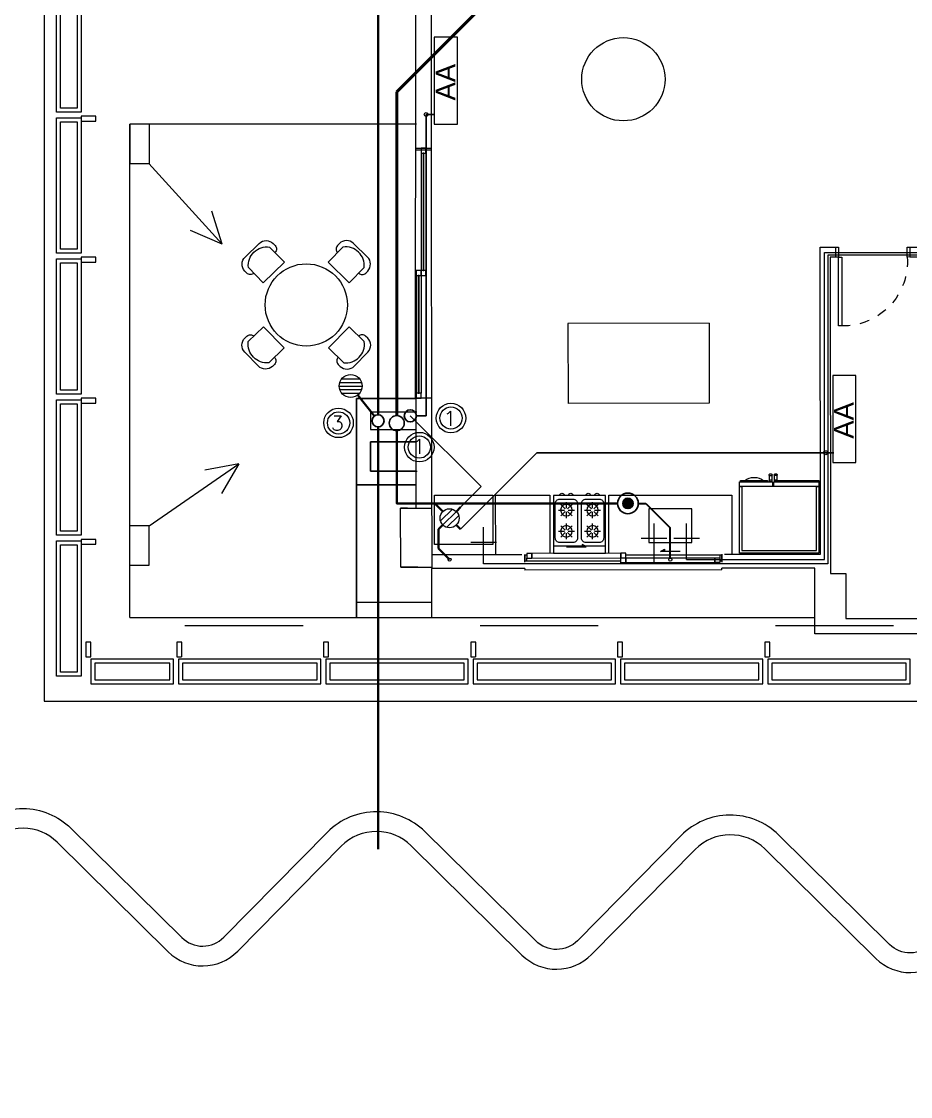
# Model space of a CAD drawing. Header units: millimetres. Extents: x 539 to 842, y -453 to -96.
# Drawn here: x 791.95 to 800.99, y -365.39 to -354.46 of the extents above; entities that cross this region are included whole.
import ezdxf

# ---------------------------------------------------------------- set-up
doc = ezdxf.new("R2010")
doc.units = ezdxf.units.MM
doc.header["$LTSCALE"] = 0.1
for name, pattern in [('ACAD_ISO02W100', [15, 12, -3]), ('ACAD_ISO03W100', [30, 12, -18]), ('CONTINUA', [0]), ('Trazo', [0.00635, 0.003175, -0.003175])]:
    doc.linetypes.add(name, pattern=pattern)
doc.layers.get('0').update_dxf_attribs({"lineweight": 5})
for name, color, linetype, lineweight in [('00-Agua Caliente', 1, 'Continuous', 20), ('00-Agua Fria', 5, 'ACAD_ISO02W100', 20), ('A-DOOR', 7, 'Continuous', 5), ('A-GENM', 7, 'Continuous', 5), ('A-GLAZ', 7, 'Continuous', 5), ('A-GLAZ-CURT', 7, 'Continuous', 5), ('A-GLAZ-CWMG', 7, 'Continuous', 5), ('A-GLAZ-SILL', 7, 'Continuous', 5), ('A-WALL', 7, 'Continuous', 5), ('Arq-Equipamiento', 250, 'Continuous', 5), ('CORDON H NUEVO', 251, 'Continuous', 5), ('MUEBLES', 250, 'Continuous', 5)]:
    doc.layers.add(name, color=color, linetype=linetype, lineweight=lineweight)
for name, color, linetype in [('00-Pluvial', 40, 'Continuous'), ('00-Secundario', 24, 'Continuous'), ('00-Ventilacion', 3, 'Continuous'), ('Secundario', 24, 'Continuous'), ('Textos', 7, 'Continuous')]:
    doc.layers.add(name, color=color, linetype=linetype)
doc.layers.add('00-Primario', color=7, linetype='Continuous', true_color=0xff2400)
doc.layers.add('A-DOOR-HDLN', color=5, linetype='Trazo', lineweight=5, true_color=0x0000ff)
doc.styles.add('Romans', font='romans.shx')
doc.styles.get("Standard").update_dxf_attribs({"font": 'arial.ttf'})

# ---------------------------------------------------------------- blocks, each defined once
blk = doc.blocks.new('Windows_Opening-Slide_UFME_Fenetre_Coulissante_2V - 1_20 x 2_00-2724253-1-TORRE-ARQ-PB')
at = {"layer": 'A-GLAZ', "color": 8, "lineweight": 25}
for p, q in [((-0.418, 0.123), (-0.418, 0.1)), ((-0.378, 0.1), (-0.418, 0.123)), ((0.577, 0.148), (0.377, 0.148)), ((-1, 0.072), (-1, -0.008)), ((-1, 0.063), (-0.98, 0.063)), ((-1, 0.005), (-1, 0.063)), ((-0.98, 0.005), (-1, 0.005)), ((-0.98, 0.063), (-0.98, 0.034)), ((-0.98, 0.034), (-0.98, -0.014)), ((-0.93, 0.034), (-0.98, 0.034)), ((-0.025, 0.034), (-0.93, 0.034)), ((-0.93, 0.034), (-0.93, -0.014)), ((-0.93, -0.014), (-0.93, 0.034)), ((-0.578, 0.1), (-0.378, 0.1)), ((-0.025, 0.082), (0.025, 0.082)), ((-0.025, 0.034), (-0.025, 0.082)), ((-0.025, -0.014), (-0.025, 0.034)), ((0.025, 0.034), (-0.025, 0.034)), ((-0.025, 0.034), (-0.025, -0.014)), ((0.025, 0.034), (-0.025, 0.034)), ((0.025, 0.034), (0.025, 0.082)), ((0.025, 0.082), (0.93, 0.082)), ((0.025, 0.082), (0.025, 0.034)), ((0.025, -0.014), (0.025, 0.034)), ((0.93, 0.034), (0.025, 0.034)), ((0.93, 0.082), (0.93, 0.034)), ((0.93, 0.082), (0.98, 0.082)), ((0.93, 0.034), (0.93, 0.082)), ((0.98, 0.034), (0.93, 0.034)), ((0.98, 0.082), (0.98, 0.034)), ((0.98, 0.063), (1, 0.063)), ((0.98, 0.005), (0.98, 0.034)), ((1, 0.005), (0.98, 0.005)), ((1, -0.008), (1, 0.072)), ((1, 0.063), (1, 0.005)), ((-0.98, -0.014), (-0.93, -0.014)), ((-0.93, -0.014), (-0.025, -0.014)), ((-0.025, -0.014), (0.025, -0.014))]:
    blk.add_line(p, q, dxfattribs=at)
at = {"layer": 'A-GLAZ', "lineweight": 25}
for p, q in [((0.377, 0.148), (0.417, 0.171)), ((0.417, 0.171), (0.417, 0.148))]:
    blk.add_line(p, q, dxfattribs=at)
at = {"layer": 'A-GLAZ', "color": 8}
for p, q in [((-0.98, 0.063), (-0.025, 0.063)), ((0.98, 0.005), (0.025, 0.005))]:
    blk.add_line(p, q, dxfattribs=at)
at = {"layer": 'A-GLAZ-SILL', "color": 8}
for p, q in [((-1, -0.088), (-1, -0.072)), ((-1, -0.088), (1, -0.088)), ((1, -0.072), (1, -0.088))]:
    blk.add_line(p, q, dxfattribs=at)
blk = doc.blocks.new('Family5 - Puerta OPBLAK - Dormitorio-2880729-1-TORRE-ARQ-PB')
at = {"layer": 'A-DOOR', "color": 8, "lineweight": 25}
for p, q in [((-0.35, 0.05), (-0.375, 0.05)), ((-0.375, 0.05), (-0.375, -0.05)), ((-0.35, -0.05), (-0.35, 0.05)), ((0.375, 0.05), (0.35, 0.05)), ((0.35, 0.05), (0.35, -0.05)), ((0.375, -0.05), (0.375, 0.05)), ((-0.375, -0.05), (-0.35, -0.05)), ((0.35, -0.05), (0.315, -0.05)), ((0.315, -0.05), (0.315, -0.75)), ((0.35, -0.75), (0.35, -0.05)), ((0.35, -0.05), (0.375, -0.05)), ((0.315, -0.75), (0.35, -0.75))]:
    blk.add_line(p, q, dxfattribs=at)
at = {"layer": 'A-DOOR-HDLN', "color": 8}
blk.add_arc((0.302, -0.097), 0.653, 175.8984, 271.164, dxfattribs=at)
blk = doc.blocks.new('GE_Profile_Stainless_Steel_256_cu_ft_Side-by-Side_Refrigerator_ENERGY_STAR_7908 - GE_Profile_Stainless_Steel_256_cu_ft_Side-by-Side_Refrigerator_ENERGY_STAR_7908-2745218-2-TORRE-ARQ- PB _-2_14_')
at = {"layer": 'A-GENM', "color": 8, "lineweight": 25}
for p, q in [((-0.404, 0.445), (-0.404, -0.23)), ((0.404, 0.445), (-0.404, 0.445)), ((0.404, -0.23), (0.404, 0.445)), ((-0.379, -0.23), (-0.379, 0.419)), ((-0.379, 0.419), (0.379, 0.419)), ((0.379, 0.419), (0.379, -0.23)), ((-0.067, -0.23), (-0.404, -0.23)), ((-0.404, -0.23), (-0.404, -0.28)), ((-0.404, -0.23), (-0.379, -0.23)), ((-0.404, -0.28), (-0.067, -0.28)), ((-0.117, -0.28), (-0.394, -0.28)), ((-0.394, -0.28), (-0.394, -0.291)), ((-0.394, -0.291), (-0.117, -0.291)), ((-0.155, -0.29), (-0.353, -0.29)), ((-0.117, -0.291), (-0.117, -0.28)), ((-0.067, -0.28), (-0.067, -0.23)), ((0.404, -0.23), (-0.054, -0.23)), ((-0.054, -0.23), (-0.054, -0.28)), ((-0.054, -0.28), (0.404, -0.28)), ((0.404, -0.28), (-0.032, -0.28)), ((-0.032, -0.28), (-0.032, -0.291)), ((-0.032, -0.291), (0.404, -0.291)), ((0.379, -0.23), (0.404, -0.23)), ((0.404, -0.28), (0.404, -0.23)), ((0.404, -0.291), (0.404, -0.28))]:
    blk.add_line(p, q, dxfattribs=at)
at = {"layer": 'A-GENM', "color": 8}
for p, q in [((-0.103, -0.301), (-0.103, -0.283)), ((-0.103, -0.338), (-0.103, -0.301)), ((-0.071, -0.284), (-0.071, -0.301)), ((-0.071, -0.301), (-0.071, -0.339)), ((-0.054, -0.23), (-0.067, -0.23)), ((-0.051, -0.302), (-0.051, -0.285)), ((-0.051, -0.34), (-0.051, -0.302)), ((-0.019, -0.291), (-0.019, -0.302)), ((-0.019, -0.302), (-0.019, -0.339)), ((-0.103, -0.345), (-0.103, -0.338)), ((-0.071, -0.339), (-0.071, -0.346)), ((-0.051, -0.347), (-0.051, -0.34)), ((-0.019, -0.339), (-0.019, -0.346))]:
    blk.add_line(p, q, dxfattribs=at)
at = {"layer": 'A-GENM', "color": 8, "flags": 128}
for points in [[(-0.103, -0.338), (-0.103, -0.338), (-0.103, -0.337), (-0.103, -0.336), (-0.103, -0.335), (-0.103, -0.334), (-0.103, -0.333), (-0.103, -0.331), (-0.103, -0.329), (-0.103, -0.326), (-0.103, -0.324), (-0.103, -0.321), (-0.103, -0.318), (-0.103, -0.314), (-0.103, -0.311), (-0.103, -0.307), (-0.103, -0.303), (-0.103, -0.301)], [(-0.019, -0.302), (-0.019, -0.306), (-0.019, -0.31), (-0.019, -0.313), (-0.019, -0.317), (-0.019, -0.32), (-0.019, -0.323), (-0.019, -0.326), (-0.019, -0.328), (-0.019, -0.33), (-0.019, -0.332), (-0.019, -0.334), (-0.019, -0.336), (-0.019, -0.337), (-0.019, -0.338), (-0.019, -0.338), (-0.019, -0.339), (-0.019, -0.339)]]:
    blk.add_lwpolyline(points, dxfattribs=at)
at = {"layer": 'A-GENM', "color": 8, "lineweight": 25, "flags": 128}
for points in [[(-0.071, -0.346), (-0.077, -0.343), (-0.084, -0.341), (-0.09, -0.341), (-0.097, -0.343), (-0.103, -0.345)], [(-0.103, -0.345), (-0.102, -0.349), (-0.101, -0.353), (-0.098, -0.356), (-0.095, -0.359), (-0.092, -0.36), (-0.088, -0.361), (-0.084, -0.361), (-0.08, -0.359), (-0.076, -0.357), (-0.074, -0.354), (-0.072, -0.35), (-0.071, -0.346)], [(-0.019, -0.346), (-0.025, -0.343), (-0.032, -0.342), (-0.038, -0.342), (-0.045, -0.344), (-0.051, -0.347)], [(-0.051, -0.347), (-0.05, -0.351), (-0.048, -0.355), (-0.046, -0.358), (-0.042, -0.36), (-0.038, -0.361), (-0.034, -0.362), (-0.03, -0.361), (-0.027, -0.36), (-0.024, -0.357), (-0.021, -0.354), (-0.02, -0.35), (-0.019, -0.346)]]:
    blk.add_lwpolyline(points, dxfattribs=at)
at = {"layer": 'A-GENM', "color": 8, "lineweight": 25}
blk.add_arc((-0.254, -0.163), 0.161, 232.0677, 307.9323, dxfattribs=at)
at = {"layer": 'A-GENM', "color": 8}
for centre, start_param, end_param in [((-0.088, -0.302), 0.990204, 2.086934), ((-0.034, -0.303), 1.493351, 2.151389)]:
    blk.add_ellipse(centre, major_axis=(0.0304, 0), ratio=0.707107, start_param=start_param, end_param=end_param, dxfattribs=at)
for points in [[(-0.103, -0.301), (-0.099, -0.299), (-0.091, -0.297), (-0.08, -0.298), (-0.074, -0.3), (-0.071, -0.301)], [(-0.051, -0.302), (-0.047, -0.3), (-0.04, -0.298), (-0.028, -0.299), (-0.022, -0.3), (-0.019, -0.302)]]:
    blk.add_open_spline(points, degree=3, knots=[0, 0, 0, 0, 0.4, 0.7, 1, 1, 1, 1], dxfattribs=at)
blk = doc.blocks.new('Cocina 51cm')
at = {"layer": 'MUEBLES', "color": 8}
for p, q in [((-0.255, -0.036), (0, -0.036)), ((-0.133, -0.104), (-0.133, -0.167)), ((0, -0.036), (0.255, -0.036)), ((0.133, -0.104), (0.133, -0.167)), ((-0.214, -0.185), (-0.151, -0.185)), ((-0.191, -0.127), (-0.146, -0.172)), ((-0.146, -0.197), (-0.191, -0.242)), ((-0.133, -0.203), (-0.133, -0.266)), ((-0.076, -0.127), (-0.121, -0.172)), ((-0.121, -0.197), (-0.076, -0.242)), ((-0.115, -0.185), (-0.052, -0.185)), ((0.052, -0.185), (0.115, -0.185)), ((0.076, -0.127), (0.121, -0.172)), ((0.121, -0.197), (0.076, -0.242)), ((0.133, -0.203), (0.133, -0.266)), ((0.191, -0.127), (0.146, -0.172)), ((0.146, -0.197), (0.191, -0.242)), ((0.151, -0.185), (0.214, -0.185)), ((-0.133, -0.32), (-0.133, -0.383)), ((0.133, -0.32), (0.133, -0.383)), ((-0.214, -0.401), (-0.151, -0.401)), ((-0.191, -0.343), (-0.146, -0.388)), ((-0.146, -0.413), (-0.191, -0.458)), ((-0.133, -0.419), (-0.133, -0.482)), ((-0.076, -0.343), (-0.121, -0.388)), ((-0.121, -0.413), (-0.076, -0.458)), ((-0.115, -0.401), (-0.052, -0.401)), ((0.052, -0.401), (0.115, -0.401)), ((0.076, -0.343), (0.121, -0.388)), ((0.121, -0.413), (0.076, -0.458)), ((0.133, -0.419), (0.133, -0.482)), ((0.191, -0.343), (0.146, -0.388)), ((0.146, -0.413), (0.191, -0.458)), ((0.151, -0.401), (0.214, -0.401))]:
    blk.add_line(p, q, dxfattribs=at)
blk.add_lwpolyline([(-0.265, 0.036), (0.265, 0.036), (0.265, -0.549), (-0.265, -0.549)], close=True, dxfattribs=at)
for points in [[(-0.201, -0.513), (-0.066, -0.513, 0.414214), (-0.021, -0.468), (-0.021, -0.117, 0.414214), (-0.066, -0.072), (-0.201, -0.072, 0.414214), (-0.246, -0.117), (-0.246, -0.468, 0.414214)], [(0.066, -0.513), (0.201, -0.513, 0.414214), (0.246, -0.468), (0.246, -0.117, 0.414214), (0.201, -0.072), (0.066, -0.072, 0.414214), (0.021, -0.117), (0.021, -0.468, 0.414214)]]:
    blk.add_lwpolyline(points, format="xyb", close=True, dxfattribs=at)
for centre in [(-0.133, -0.185), (0.133, -0.185), (-0.133, -0.401), (0.133, -0.401)]:
    blk.add_circle(centre, 0.0585, dxfattribs=at)
for centre in [(-0.178, -0.549), (-0.089, -0.549), (0.089, -0.549), (0.178, -0.549)]:
    blk.add_arc(centre, 0.0225, 180, 0, dxfattribs=at)
blk = doc.blocks.new('Montante rectangular - 50 x 150mm-1818797-02 Torre PB')
at = {"layer": 'A-GLAZ-CWMG', "color": 8}
for p, q in [((0, 0.075), (-0.05, 0.075)), ((-0.05, 0.075), (-0.05, 0.049)), ((-0.05, 0.049), (-0.05, -0.075)), ((0, 0.03), (0, 0.075)), ((0, -0.032), (0, 0.03)), ((-0.05, -0.075), (0, -0.075)), ((0, -0.045), (0, -0.033)), ((0, -0.057), (0, -0.046)), ((0, -0.07), (0, -0.058)), ((0, -0.075), (0, -0.071))]:
    blk.add_line(p, q, dxfattribs=at)
blk = doc.blocks.new('Montante rectangular - 50 x 150mm-V34-02 Torre PB')
at = {"layer": 'A-GLAZ-CWMG', "color": 8}
for p, q in [((-0.025, 0.075), (0.025, 0.075)), ((-0.025, 0.01), (-0.025, 0.075)), ((-0.025, -0.07), (-0.025, 0.01)), ((0.025, 0.075), (0.025, 0.019)), ((0.025, 0.019), (0.025, -0.056)), ((-0.025, -0.075), (-0.025, -0.07)), ((0.025, -0.075), (-0.025, -0.075)), ((0.025, -0.056), (0.025, -0.075))]:
    blk.add_line(p, q, dxfattribs=at)
blk = doc.blocks.new('Montante rectangular - 50 x 150mm-V30-02 Torre PB')
at = {"layer": 'A-GLAZ-CWMG', "color": 8}
for p, q in [((-0.025, 0.075), (0.025, 0.075)), ((-0.025, 0.042), (-0.025, 0.075)), ((-0.025, -0.075), (-0.025, 0.042)), ((0.025, 0.075), (0.025, 0.038)), ((0.025, 0.038), (0.025, -0.075)), ((0.025, -0.075), (-0.025, -0.075))]:
    blk.add_line(p, q, dxfattribs=at)
blk = doc.blocks.new('Montante rectangular - 50 x 150mm-V31-02 Torre PB')
at = {"layer": 'A-GLAZ-CWMG', "color": 8}
for p, q in [((-0.025, 0.075), (-0.018, 0.075)), ((-0.025, -0.046), (-0.025, 0.075)), ((-0.017, 0.075), (-0.004, 0.075)), ((-0.003, 0.075), (0.009, 0.075)), ((0.01, 0.075), (0.022, 0.075)), ((0.025, 0.075), (0.025, -0.06)), ((-0.025, -0.075), (-0.025, -0.046)), ((0.025, -0.075), (-0.025, -0.075)), ((0.025, -0.06), (0.025, -0.075))]:
    blk.add_line(p, q, dxfattribs=at)
blk = doc.blocks.new('mesad')
at = {"layer": 'MUEBLES'}
for points in [[(-0.324, 0.533), (-0.324, 0.533, 0.414214), (-0.324, 0.604), (-0.345, 0.624, 0.414214), (-0.487, 0.622), (-0.626, 0.479, 0.414214), (-0.624, 0.337), (-0.603, 0.317, 0.414214), (-0.533, 0.318), (-0.533, 0.318)], [(0.324, 0.533), (0.324, 0.533, -0.414214), (0.324, 0.604), (0.345, 0.624, -0.414214), (0.487, 0.622), (0.626, 0.479, -0.414214), (0.624, 0.337), (0.603, 0.317, -0.414214), (0.533, 0.318), (0.533, 0.318)], [(-0.533, -0.324), (-0.533, -0.324, 0.414214), (-0.604, -0.324), (-0.624, -0.345, 0.414214), (-0.622, -0.487), (-0.479, -0.626, 0.414214), (-0.337, -0.624), (-0.317, -0.603, 0.414214), (-0.318, -0.533), (-0.318, -0.533)], [(0.533, -0.324), (0.533, -0.324, -0.414214), (0.604, -0.324), (0.624, -0.345, -0.414214), (0.622, -0.487), (0.479, -0.626, -0.414214), (0.337, -0.624), (0.317, -0.603, -0.414214), (0.318, -0.533), (0.318, -0.533)]]:
    blk.add_lwpolyline(points, format="xyb", dxfattribs=at)
for points in [[(-0.589, 0.373), (-0.434, 0.222), (-0.225, 0.437), (-0.38, 0.588, 0.490132)], [(0.589, 0.373), (0.434, 0.222), (0.225, 0.437), (0.38, 0.588, -0.490132)], [(-0.373, -0.589), (-0.222, -0.434), (-0.437, -0.225), (-0.588, -0.38, 0.490132)], [(0.373, -0.589), (0.222, -0.434), (0.437, -0.225), (0.588, -0.38, -0.490132)]]:
    blk.add_lwpolyline(points, format="xyb", close=True, dxfattribs=at)
at = {"layer": 'MUEBLES', "ltscale": 1e-05}
blk.add_circle((0, 0), 0.418, dxfattribs=at)
blk = doc.blocks.new('T1-PB-2020')
at = {"color": 8}
for p, q in [((4087.649, 1267.486), (4087.649, 1251.565)), ((4088.52, 1252.416), (4088.519, 1257.429)), ((4091.433, 1257.429), (4088.72, 1257.429)), ((4091.429, 1257.185), (4091.585, 1257.185)), ((4091.585, 1254.646), (4091.429, 1254.646)), ((4088.52, 1252.415), (4095.482, 1252.416)), ((4087.649, 1251.565), (4099.438, 1251.565))]:
    blk.add_line(p, q, dxfattribs=at)
at = {"color": 8, "lineweight": 5}
for p, q in [((4091.424, 1254.641), (4091.425, 1258.964)), ((4091.581, 1258.982), (4091.583, 1257.164)), ((4091.583, 1257.164), (4091.425, 1257.164)), ((4091.583, 1257.164), (4091.586, 1253.987)), ((4095.534, 1256.178), (4095.694, 1256.178)), ((4095.538, 1253.06), (4095.534, 1256.178)), ((4096.444, 1256.179), (4096.538, 1256.179)), ((4095.695, 1256.078), (4095.635, 1256.078)), ((4095.635, 1256.078), (4095.638, 1252.863)), ((4096.538, 1256.079), (4096.445, 1256.079)), ((4094.405, 1255.406), (4092.971, 1255.404)), ((4092.971, 1255.404), (4092.973, 1254.59)), ((4094.405, 1255.406), (4094.407, 1254.593)), ((4091.43, 1253.527), (4091.43, 1254.646)), ((4091.43, 1254.641), (4090.824, 1254.641)), ((4090.824, 1254.641), (4090.824, 1253.762)), ((4094.407, 1254.593), (4092.973, 1254.59)), ((4091.43, 1254.501), (4090.964, 1254.501)), ((4090.964, 1254.501), (4090.964, 1254.326)), ((4090.964, 1254.326), (4091.43, 1254.326)), ((4090.964, 1253.901), (4090.964, 1254.201)), ((4090.964, 1254.201), (4091.43, 1254.201)), ((4091.586, 1253.987), (4091.587, 1252.912)), ((4091.43, 1253.901), (4090.964, 1253.901)), ((4090.824, 1253.762), (4091.43, 1253.761)), ((4090.824, 1253.761), (4090.824, 1252.415)), ((4093.387, 1253.658), (4094.637, 1253.659)), ((4094.637, 1253.659), (4094.638, 1253.059)), ((4092.238, 1253.057), (4092.237, 1253.657)), ((4092.237, 1253.657), (4092.787, 1253.657)), ((4092.787, 1253.657), (4092.788, 1253.067)), ((4093.388, 1253.068), (4093.387, 1253.658)), ((4091.341, 1253.527), (4091.271, 1253.527)), ((4091.272, 1252.927), (4091.271, 1253.527)), ((4091.271, 1253.527), (4091.586, 1253.527)), ((4094.232, 1253.519), (4093.792, 1253.518)), ((4093.792, 1253.518), (4093.792, 1253.178)), ((4094.232, 1253.179), (4094.232, 1253.519)), ((4093.792, 1253.178), (4094.232, 1253.179)), ((4091.587, 1253.056), (4092.504, 1253.057)), ((4094.564, 1253.059), (4095.538, 1253.06)), ((4091.432, 1252.927), (4091.272, 1252.927)), ((4091.272, 1252.927), (4091.587, 1252.927)), ((4091.446, 1252.927), (4091.432, 1252.927)), ((4092.534, 1252.913), (4091.587, 1252.912)), ((4091.587, 1252.415), (4091.587, 1252.912)), ((4095.482, 1252.916), (4094.534, 1252.915)), ((4095.482, 1252.248), (4095.482, 1252.916)), ((4095.638, 1252.863), (4095.797, 1252.863)), ((4095.797, 1252.863), (4095.797, 1252.404)), ((4090.824, 1252.57), (4091.587, 1252.57)), ((4095.797, 1252.404), (4096.605, 1252.405)), ((4096.635, 1252.249), (4095.482, 1252.248))]:
    blk.add_line(p, q, dxfattribs=at)
at = {"color": 8}
for points in [[(4088.024, 1257.553), (4087.774, 1257.553), (4087.774, 1258.928), (4088.024, 1258.928)], [(4087.984, 1257.593), (4087.814, 1257.593), (4087.814, 1258.888), (4087.984, 1258.888)], [(4088.024, 1256.119), (4087.774, 1256.119), (4087.774, 1257.494), (4088.024, 1257.494)], [(4087.984, 1256.159), (4087.814, 1256.159), (4087.814, 1257.454), (4087.984, 1257.454)], [(4088.024, 1254.686), (4087.774, 1254.686), (4087.774, 1256.061), (4088.024, 1256.061)], [(4087.984, 1254.726), (4087.814, 1254.726), (4087.814, 1256.021), (4087.984, 1256.021)], [(4088.024, 1253.252), (4087.774, 1253.252), (4087.774, 1254.627), (4088.024, 1254.627)], [(4087.984, 1253.292), (4087.814, 1253.292), (4087.814, 1254.587), (4087.984, 1254.587)], [(4088.024, 1251.818), (4087.774, 1251.818), (4087.774, 1253.194), (4088.024, 1253.194)], [(4087.984, 1251.858), (4087.814, 1251.858), (4087.814, 1253.154), (4087.984, 1253.154)], [(4088.965, 1251.99), (4088.124, 1251.99), (4088.124, 1251.74), (4088.965, 1251.74)], [(4088.925, 1251.95), (4088.164, 1251.95), (4088.164, 1251.78), (4088.925, 1251.78)], [(4090.462, 1251.99), (4089.014, 1251.99), (4089.014, 1251.74), (4090.462, 1251.74)], [(4090.422, 1251.95), (4089.054, 1251.95), (4089.054, 1251.78), (4090.422, 1251.78)], [(4091.958, 1251.99), (4090.511, 1251.99), (4090.511, 1251.74), (4091.958, 1251.74)], [(4091.918, 1251.95), (4090.551, 1251.95), (4090.551, 1251.78), (4091.918, 1251.78)], [(4093.455, 1251.99), (4092.008, 1251.99), (4092.008, 1251.74), (4093.455, 1251.74)], [(4093.415, 1251.95), (4092.048, 1251.95), (4092.048, 1251.78), (4093.415, 1251.78)], [(4094.952, 1251.99), (4093.505, 1251.99), (4093.505, 1251.74), (4094.952, 1251.74)], [(4094.912, 1251.95), (4093.545, 1251.95), (4093.545, 1251.78), (4094.912, 1251.78)], [(4096.449, 1251.99), (4095.002, 1251.99), (4095.002, 1251.74), (4096.449, 1251.74)], [(4096.409, 1251.95), (4095.042, 1251.95), (4095.042, 1251.78), (4096.409, 1251.78)]]:
    blk.add_lwpolyline(points, close=True, dxfattribs=at)
for points in [[(4088.719, 1257.029), (4088.719, 1257.429), (4088.519, 1257.429), (4088.519, 1257.029), (4088.719, 1257.029)], [(4088.718, 1252.946), (4088.718, 1253.346), (4088.518, 1253.346), (4088.518, 1252.946), (4088.718, 1252.946)]]:
    blk.add_lwpolyline(points, dxfattribs=at)
at = {"color": 8, "lineweight": 5}
blk.add_circle((4093.535, 1257.886), 0.423, dxfattribs=at)
at = {"layer": '00-Ventilacion', "color": 8, "lineweight": 5}
blk.add_lwpolyline([(4091.617, 1253.157), (4091.617, 1253.657), (4092.207, 1253.657), (4092.207, 1253.157), (4091.617, 1253.157)], dxfattribs=at)
at = {"layer": 'A-GLAZ-CURT', "color": 8, "lineweight": 18}
for p, q in [((4091.509, 1257.135), (4091.499, 1257.135)), ((4091.499, 1257.135), (4091.499, 1255.941)), ((4091.509, 1255.941), (4091.509, 1257.135)), ((4091.459, 1255.891), (4091.449, 1255.891)), ((4091.449, 1255.891), (4091.449, 1254.696)), ((4091.459, 1254.696), (4091.459, 1255.891)), ((4091.499, 1255.941), (4091.509, 1255.941)), ((4091.449, 1254.696), (4091.459, 1254.696))]:
    blk.add_line(p, q, dxfattribs=at)
at = {"layer": 'A-GLAZ-CWMG', "color": 8, "lineweight": 25, "extrusion": (0, 0, -1)}
for p, q in [((4091.529, 1257.185), (4091.479, 1257.185)), ((4091.479, 1257.185), (4091.479, 1257.135)), ((4091.529, 1257.135), (4091.529, 1257.185)), ((4091.479, 1257.135), (4091.529, 1257.135)), ((4091.479, 1255.941), (4091.429, 1255.941)), ((4091.429, 1255.941), (4091.429, 1255.891)), ((4091.429, 1255.891), (4091.479, 1255.891)), ((4091.479, 1255.891), (4091.479, 1255.941))]:
    blk.add_line(p, q, dxfattribs=at)
at = {"layer": 'A-GLAZ-CWMG', "color": 8}
for p, q in [((4091.479, 1257.135), (4091.479, 1255.941)), ((4091.529, 1257.135), (4091.529, 1255.941)), ((4091.429, 1255.891), (4091.429, 1254.696)), ((4091.479, 1255.891), (4091.479, 1254.696))]:
    blk.add_line(p, q, dxfattribs=at)
at = {"layer": 'A-GLAZ-CWMG', "color": 8, "lineweight": 25}
for p, q in [((4091.529, 1255.941), (4091.479, 1255.941)), ((4091.479, 1255.941), (4091.479, 1255.891)), ((4091.479, 1255.891), (4091.529, 1255.891)), ((4091.529, 1255.891), (4091.529, 1255.941)), ((4091.479, 1254.696), (4091.429, 1254.696)), ((4091.429, 1254.696), (4091.429, 1254.646)), ((4091.429, 1254.646), (4091.479, 1254.646)), ((4091.479, 1254.646), (4091.479, 1254.696))]:
    blk.add_line(p, q, dxfattribs=at)
at = {"color": 8, "extrusion": (0, 0, -1)}
for name, p, rotation in [('Montante rectangular - 50 x 150mm-V34-02 Torre PB', (-4088.099, 1257.485), 90), ('Montante rectangular - 50 x 150mm-V34-02 Torre PB', (-4088.099, 1256.051), 90), ('Montante rectangular - 50 x 150mm-V34-02 Torre PB', (-4088.099, 1254.618), 90), ('Montante rectangular - 50 x 150mm-V34-02 Torre PB', (-4088.099, 1253.184), 90), ('Montante rectangular - 50 x 150mm-V31-02 Torre PB', (-4089.024, 1252.09), 180), ('Montante rectangular - 50 x 150mm-V30-02 Torre PB', (-4090.514, 1252.09), 180), ('Montante rectangular - 50 x 150mm-V31-02 Torre PB', (-4092.011, 1252.09), 180), ('Montante rectangular - 50 x 150mm-V30-02 Torre PB', (-4093.501, 1252.09), 180), ('Montante rectangular - 50 x 150mm-V31-02 Torre PB', (-4094.998, 1252.09), 180)]:
    blk.add_blockref(name, p, dxfattribs=dict(at, rotation=rotation))
at = {"color": 8, "lineweight": 5, "rotation": 180}
blk.add_blockref('mesad', (4090.313, 1255.592), dxfattribs=at)
at = {"color": 8, "lineweight": 5, "xscale": -1}
for name, p, rotation in [('Family5 - Puerta OPBLAK - Dormitorio-2880729-1-TORRE-ARQ-PB', (4096.07, 1256.129), 0.05729571961197167), ('GE_Profile_Stainless_Steel_256_cu_ft_Side-by-Side_Refrigerator_ENERGY_STAR_7908 - GE_Profile_Stainless_Steel_256_cu_ft_Side-by-Side_Refrigerator_ENERGY_STAR_7908-2745218-2-TORRE-ARQ- PB _-2_14_', (4095.118, 1253.515), 180), ('Cocina 51cm', (4093.089, 1253.106), 180), ('Windows_Opening-Slide_UFME_Fenetre_Coulissante_2V - 1_20 x 2_00-2724253-1-TORRE-ARQ-PB', (4093.534, 1252.986), 0.05729571961181179)]:
    blk.add_blockref(name, p, dxfattribs=dict(at, rotation=rotation))
at = {"color": 8, "rotation": 180}
blk.add_blockref('Montante rectangular - 50 x 150mm-1818797-02 Torre PB', (4088.074, 1252.09), dxfattribs=at)
blk.add_blockref('Montante rectangular - 50 x 150mm-1818797-02 Torre PB', (4088.074, 1252.09), dxfattribs=at)

msp = doc.modelspace()

# ---------------------------------------------------------------- hatches: boundary and pattern name
at = {"layer": '00-Primario', "lineweight": 100}
msp.add_hatch(color=256, dxfattribs=at).paths.add_polyline_path([(798.166, -359.359, 1), (798.061, -359.359, 1)])

# ---------------------------------------------------------------- linework, layer by layer
at = {"color": 8, "lineweight": 5}
for p, q in [((795.97, -358.292), (795.365, -358.292)), ((795.963, -359.172), (795.357, -359.172)), ((795.357, -360.363), (795.967, -360.363))]:
    msp.add_line(p, q, dxfattribs=at)
for points in [[(795.357, -360.518), (795.357, -358.292), (795.963, -358.292)], [(795.963, -359.172), (795.357, -359.172)]]:
    msp.add_lwpolyline(points, dxfattribs=at)
at = {"layer": '00-Agua Caliente', "color": 1, "linetype": 'Continuous', "lineweight": 20}
for p, q in [((798.711, -359.931), (798.711, -359.562)), ((798.841, -359.717), (798.58, -359.717))]:
    msp.add_line(p, q, dxfattribs=at)
at = {"layer": '00-Agua Caliente', "linetype": 'CONTINUA'}
msp.add_lwpolyline([(798.711, -359.931), (800.11, -359.931), (800.11, -356.81), (801.116, -356.81), (801.116, -355.103), (803.477, -355.103)], dxfattribs=at)
at = {"layer": '00-Agua Fria', "color": 5, "linetype": 'Continuous', "lineweight": 20}
for p, q in [((796.648, -359.974), (796.648, -359.602)), ((798.38, -359.974), (798.38, -359.562)), ((798.511, -359.717), (798.249, -359.717)), ((796.779, -359.757), (796.517, -359.757))]:
    msp.add_line(p, q, dxfattribs=at)
at = {"layer": '00-Agua Fria', "ltscale": 3}
msp.add_lwpolyline([(801.145, -355.135), (801.145, -356.837), (800.146, -356.837), (800.146, -359.974), (796.648, -359.974)], dxfattribs=at)
at = {"layer": '00-Pluvial', "lineweight": 20}
for p, q in [((793.247, -355.904), (793.991, -356.725)), ((793.991, -356.725), (793.887, -356.39)), ((793.991, -356.725), (793.67, -356.584)), ((793.251, -359.587), (794.161, -358.956)), ((794.161, -358.956), (793.816, -359.021)), ((794.161, -358.956), (793.985, -359.259))]:
    msp.add_line(p, q, dxfattribs=at)
at = {"layer": '00-Pluvial', "lineweight": 13}
for p, q in [((795.181, -358.166), (795.413, -358.166)), ((795.187, -358.13), (795.408, -358.13)), ((795.206, -358.094), (795.388, -358.094)), ((795.187, -358.202), (795.408, -358.202)), ((795.206, -358.238), (795.388, -358.238))]:
    msp.add_line(p, q, dxfattribs=at)
at = {"layer": '00-Pluvial', "lineweight": 40}
for points in [[(795.575, -358.459), (795.575, -347.218)], [(795.369, -358.258), (795.538, -358.472)], [(795.575, -358.581), (795.575, -362.874)]]:
    msp.add_lwpolyline(points, dxfattribs=at)
at = {"layer": '00-Pluvial', "lineweight": 20}
for centre, radius in [((795.297, -358.166), 0.116), ((795.174, -358.541), 0.15), ((795.174, -358.541), 0.113)]:
    msp.add_circle(centre, radius, dxfattribs=at)
at = {"layer": '00-Pluvial', "lineweight": 30}
msp.add_circle((795.575, -358.52), 0.0612, dxfattribs=at)
at = {"layer": '00-Primario', "color": 8, "lineweight": 5}
for p, q in [((795.497, -358.432), (795.497, -358.607)), ((795.97, -358.432), (795.505, -358.432)), ((795.497, -358.607), (795.963, -358.607)), ((795.963, -358.732), (795.497, -358.732)), ((795.497, -358.732), (795.497, -359.032)), ((795.505, -359.032), (795.971, -359.032))]:
    msp.add_line(p, q, dxfattribs=at)
at = {"layer": '00-Primario', "lineweight": 50}
for points in [[(795.765, -355.176), (797.397, -353.544)], [(795.765, -358.466), (795.765, -355.176)]]:
    msp.add_lwpolyline(points, dxfattribs=at)
at = {"layer": '00-Primario', "lineweight": 40}
for points in [[(795.765, -358.466), (795.765, -358.119)], [(795.765, -358.619), (795.765, -359.359), (795.765, -359.359)], [(798.009, -359.359), (795.765, -359.359)], [(796.234, -359.441), (796.151, -359.359)]]:
    msp.add_lwpolyline(points, dxfattribs=at)
at = {"layer": '00-Primario', "color": 8, "lineweight": 5}
for points in [[(795.963, -358.432), (795.497, -358.432), (795.497, -358.607), (795.963, -358.607)], [(795.963, -358.732), (795.497, -358.732), (795.497, -359.032), (795.963, -359.032)]]:
    msp.add_lwpolyline(points, dxfattribs=at)
at = {"layer": '00-Primario', "lineweight": 35}
for points in [[(798.219, -359.359), (798.295, -359.359)], [(798.295, -359.359), (798.545, -359.609)], [(798.545, -359.916), (798.545, -359.609)]]:
    msp.add_lwpolyline(points, dxfattribs=at)
at = {"layer": '00-Primario', "lineweight": 30}
for centre, radius in [((795.765, -358.543), 0.0765), ((798.114, -359.359), 0.105), ((798.114, -359.359), 0.0526)]:
    msp.add_circle(centre, radius, dxfattribs=at)
at = {"layer": '00-Primario', "lineweight": 20}
msp.add_circle((795.995, -358.787), 0.113, dxfattribs=at)
at = {"layer": '00-Primario', "linetype": 'Continuous', "lineweight": 20}
msp.add_circle((798.545, -359.931), 0.0151, dxfattribs=at)
at = {"layer": '00-Secundario', "lineweight": 15}
for p, q in [((796.33, -359.417), (796.21, -359.537)), ((796.371, -359.441), (796.234, -359.578)), ((796.395, -359.482), (796.275, -359.602))]:
    msp.add_line(p, q, dxfattribs=at)
at = {"layer": '00-Secundario', "lineweight": 30}
for points in [[(796.063, -355.406), (796.063, -358.469)], [(796.148, -355.406), (796.064, -355.406)], [(796.624, -359.187), (795.903, -358.469)], [(795.964, -358.469), (796.063, -358.469)], [(796.413, -359.621), (797.187, -358.844)], [(800.124, -358.844), (797.187, -358.844)], [(800.208, -358.844), (800.124, -358.844)], [(796.414, -359.399), (796.624, -359.187)]]:
    msp.add_lwpolyline(points, dxfattribs=at)
at = {"layer": '00-Secundario', "lineweight": 40}
for points in [[(796.371, -359.442), (796.414, -359.399)], [(796.233, -359.578), (796.19, -359.621)], [(796.37, -359.578), (796.413, -359.621)], [(796.189, -359.621), (796.188, -359.818)], [(796.302, -359.931), (796.188, -359.818)]]:
    msp.add_lwpolyline(points, dxfattribs=at)
at = {"layer": '00-Secundario', "linetype": 'CONTINUA', "lineweight": 20}
for centre in [(796.064, -355.406), (800.124, -358.844)]:
    msp.add_circle(centre, 0.02, dxfattribs=at)
at = {"layer": '00-Secundario', "lineweight": 30}
msp.add_circle((795.903, -358.469), 0.0612, dxfattribs=at)
at = {"layer": '00-Secundario', "lineweight": 25}
msp.add_circle((796.302, -359.51), 0.0967, dxfattribs=at)
at = {"layer": '00-Secundario', "linetype": 'Continuous', "lineweight": 20}
msp.add_circle((796.302, -359.931), 0.0151, dxfattribs=at)
at = {"layer": '00-Ventilacion', "color": 3, "lineweight": 20}
msp.add_circle((795.995, -358.787), 0.15, dxfattribs=at)
at = {"layer": 'A-WALL', "color": 8, "linetype": 'ACAD_ISO03W100', "lineweight": 20}
msp.add_lwpolyline([(721.613, -343.48), (721.613, -360.6), (828.988, -360.6), (828.988, -343.48), (721.613, -343.48)], dxfattribs=at)
at = {"layer": 'Arq-Equipamiento', "color": 8, "linetype": 'CONTINUA', "lineweight": 13}
for points in [[(796.383, -354.621), (796.147, -354.621), (796.147, -355.506), (796.383, -355.506)], [(800.431, -358.059), (800.195, -358.059), (800.195, -358.944), (800.431, -358.944)]]:
    msp.add_lwpolyline(points, close=True, dxfattribs=at)
at = {"layer": 'CORDON H NUEVO', "lineweight": 5}
for p, q in [((792.314, -362.804), (793.442, -363.916)), ((794.149, -363.911), (795.202, -362.843)), ((795.909, -362.838), (797.037, -363.95)), ((797.745, -363.945), (798.798, -362.877)), ((800.633, -363.984), (799.505, -362.872))]:
    msp.add_line(p, q, dxfattribs=at)
for points in [[(790.418, -364.726, -0.414214), (790.411, -363.736), (791.464, -362.668, -0.203222), (791.969, -362.46), (791.97, -362.46, -0.19461), (792.454, -362.661), (793.582, -363.773, 0.414214), (794.007, -363.77)], [(801.198, -363.839, -0.414214), (800.773, -363.842), (799.645, -362.729, 0.414214), (798.655, -362.736), (797.602, -363.804, -0.414214), (797.178, -363.807), (796.05, -362.695, 0.19461), (795.565, -362.494), (795.565, -362.494, 0.203222), (795.06, -362.702), (794.007, -363.77)], [(792.314, -362.804, 0.19461), (791.968, -362.66), (791.968, -362.66, 0.203222), (791.607, -362.809), (790.554, -363.877, 0.414214), (790.559, -364.584), (791.33, -365.388)]]:
    msp.add_lwpolyline(points, format="xyb", dxfattribs=at)
for centre, start, end in [((795.558, -363.194), 89.4558, 135.4052), ((795.558, -363.194), 45.4052, 89.4715), ((799.154, -363.228), 45.4052, 135.4052), ((793.793, -363.56), 225.4052, 315.4052), ((797.388, -363.594), 225.4052, 315.4052), ((800.984, -363.628), 225.4052, 315.4052)]:
    msp.add_arc(centre, 0.5, start, end, dxfattribs=at)
at = {"layer": 'Secundario', "lineweight": 20}
for radius in [0.15, 0.113]:
    msp.add_circle((796.316, -358.492), radius, dxfattribs=at)

# ---------------------------------------------------------------- block references
at = {"color": 2}
msp.add_blockref('T1-PB-2020', (-3295.467, -1612.934), dxfattribs=at)

# ---------------------------------------------------------------- texts
at = {"color": 8, "char_height": 0.2, "attachment_point": 1, "rotation": 90}
for insert in [(796.161, -355.264), (800.209, -358.702)]:
    msp.add_mtext_dynamic_manual_height_columns('AA', width=1, gutter_width=12.5, heights=[0], dxfattribs=dict(at, insert=insert))
at = {"layer": 'Textos', "style": 'Romans'}
for s, p in [('3', (795.097, -358.619)), ('1', (796.239, -358.57)), ('1', (795.925, -358.856))]:
    msp.add_text(s, height=0.15, rotation=360, dxfattribs=at).set_placement(p)

doc.saveas('drawing.dxf')
